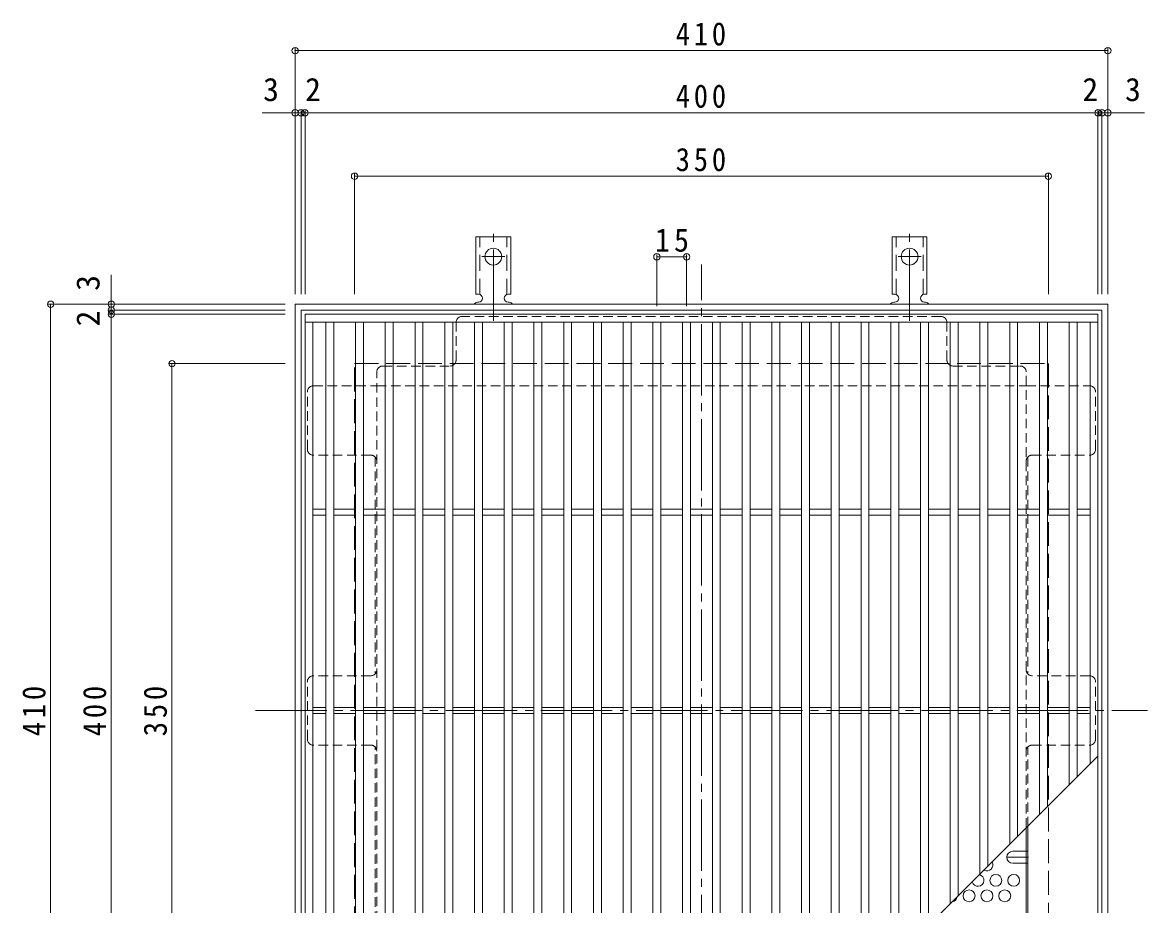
# Model space of a CAD drawing. Units: millimetres at full size, sheet at 1:4; details may follow other scales. Extents: x -860 to 1063, y -779 to 732.
# Drawn here: x -752 to -184, y 262 to 707 of the extents above; entities that cross this region are included whole.
import ezdxf
from ezdxf.enums import TextEntityAlignment as Align

# ---------------------------------------------------------------- set-up
doc = ezdxf.new("R2010")
doc.units = ezdxf.units.MM
doc.header["$LTSCALE"] = 4
doc.header["$PDMODE"] = 32
doc.header["$PDSIZE"] = 3.2
for name, pattern in [('CHAIN1', [8, 5, -1, 1, -1]), ('CHAIN2', [12, 9, -1, 1, -1]), ('DASHED1', [1.8, 1.2, -0.6]), ('DASHED2', [3, 2, -1]), ('DASHED3', [4, 3, -1])]:
    doc.linetypes.add(name, pattern=pattern)
for name, color, linetype, lineweight in [('A-1_躯体', 3, 'Continuous', 9), ('A-2_仕上', 3, 'Continuous', 9), ('A-4_その他', 7, 'Continuous', 9), ('A-6_寸法', 2, 'Continuous', 9), ('A-7_ハッチ', 2, 'Continuous', 9), ('A-8_記号', 2, 'Continuous', 9), ('A-A_ﾊｯﾁ-ﾜｸ', 3, 'Continuous', 9)]:
    doc.layers.add(name, color=color, linetype=linetype, lineweight=lineweight)
doc.styles.add('ＭＳ ゴシック', font='')
doc.styles.get('ＭＳ ゴシック').set_extended_font_data('MS Gothic')

msp = doc.modelspace()

# ---------------------------------------------------------------- linework, layer by layer
at = {"layer": 'A-1_躯体', "color": 2}
for points in [[(-614.02, 154.849), (-614.02, 564.849), (-204.02, 564.849), (-204.02, 154.849)], [(-611.021, 157.849), (-611.021, 561.849), (-207.02, 561.849), (-207.02, 157.849)]]:
    msp.add_lwpolyline(points, close=True, dxfattribs=at)
at = {"layer": 'A-1_躯体', "color": 2, "linetype": 'DASHED3'}
msp.add_lwpolyline([(-584.02, 184.849), (-584.02, 534.849), (-234.02, 534.849), (-234.02, 184.849)], close=True, dxfattribs=at)
at = {"layer": 'A-2_仕上'}
for p, q in [((-609.02, 555.849), (-209.02, 555.849)), ((-605.02, 163.849), (-605.02, 555.849)), ((-598.52, 163.849), (-598.52, 555.849)), ((-594.52, 163.849), (-594.52, 555.849)), ((-583.52, 163.849), (-583.52, 555.849)), ((-579.52, 163.849), (-579.52, 555.849)), ((-568.52, 163.849), (-568.52, 555.849)), ((-564.52, 163.849), (-564.52, 555.849)), ((-553.52, 163.849), (-553.52, 555.849)), ((-549.52, 163.849), (-549.52, 555.849)), ((-538.52, 163.849), (-538.52, 555.849)), ((-534.52, 163.849), (-534.52, 555.849)), ((-523.52, 163.849), (-523.52, 555.849)), ((-519.52, 163.849), (-519.52, 555.849)), ((-508.52, 163.849), (-508.52, 555.849)), ((-504.52, 163.849), (-504.52, 555.849)), ((-493.52, 163.849), (-493.52, 555.849)), ((-489.52, 163.849), (-489.52, 555.849)), ((-478.52, 163.849), (-478.52, 555.849)), ((-474.52, 163.849), (-474.52, 555.849)), ((-463.52, 163.849), (-463.52, 555.849)), ((-459.52, 163.849), (-459.52, 555.849)), ((-448.52, 163.849), (-448.52, 555.849)), ((-444.52, 163.849), (-444.52, 555.849)), ((-433.52, 163.849), (-433.52, 555.849)), ((-429.52, 163.849), (-429.52, 555.849)), ((-418.52, 163.849), (-418.52, 555.849)), ((-414.52, 163.849), (-414.52, 555.849)), ((-403.52, 163.849), (-403.52, 555.849)), ((-399.52, 163.849), (-399.52, 555.849)), ((-388.52, 163.849), (-388.52, 555.849)), ((-384.52, 163.849), (-384.52, 555.849)), ((-373.52, 172.349), (-373.52, 555.849)), ((-369.52, 176.349), (-369.52, 555.849)), ((-358.52, 187.349), (-358.52, 555.849)), ((-354.52, 191.349), (-354.52, 555.849)), ((-343.52, 202.349), (-343.52, 555.849)), ((-339.52, 206.349), (-339.52, 555.849)), ((-328.52, 217.349), (-328.52, 555.849)), ((-324.52, 221.349), (-324.52, 555.849)), ((-313.52, 232.349), (-313.52, 555.849)), ((-309.52, 236.349), (-309.52, 555.849)), ((-298.52, 247.349), (-298.52, 555.849)), ((-294.52, 251.349), (-294.52, 555.849)), ((-283.52, 262.349), (-283.52, 555.849)), ((-279.52, 266.349), (-279.52, 555.849)), ((-268.52, 277.349), (-268.52, 555.849)), ((-264.52, 281.349), (-264.52, 555.849)), ((-253.52, 292.349), (-253.52, 555.849)), ((-249.52, 296.349), (-249.52, 555.849)), ((-238.52, 307.349), (-238.52, 555.849)), ((-234.52, 311.349), (-234.52, 555.849)), ((-223.52, 322.349), (-223.52, 555.849)), ((-219.52, 326.349), (-219.52, 555.849)), ((-213.02, 555.849), (-213.02, 332.849)), ((-605.02, 461.349), (-598.52, 461.349)), ((-594.52, 461.349), (-583.52, 461.349)), ((-579.52, 461.349), (-568.52, 461.349)), ((-564.52, 461.349), (-553.52, 461.349)), ((-549.52, 461.349), (-538.52, 461.349)), ((-534.52, 461.349), (-523.52, 461.349)), ((-519.52, 461.349), (-508.52, 461.349)), ((-504.52, 461.349), (-493.52, 461.349)), ((-489.52, 461.349), (-478.52, 461.349)), ((-474.52, 461.349), (-463.52, 461.349)), ((-459.52, 461.349), (-448.52, 461.349)), ((-444.52, 461.349), (-433.52, 461.349)), ((-429.52, 461.349), (-418.52, 461.349)), ((-414.52, 461.349), (-403.52, 461.349)), ((-399.52, 461.349), (-388.52, 461.349)), ((-384.52, 461.349), (-373.52, 461.349)), ((-369.52, 461.349), (-358.52, 461.349)), ((-354.52, 461.349), (-343.52, 461.349)), ((-339.52, 461.349), (-328.52, 461.349)), ((-324.52, 461.349), (-313.52, 461.349)), ((-309.52, 461.349), (-298.52, 461.349)), ((-294.52, 461.349), (-283.52, 461.349)), ((-279.52, 461.349), (-268.52, 461.349)), ((-264.52, 461.349), (-253.52, 461.349)), ((-249.52, 461.349), (-238.52, 461.349)), ((-234.52, 461.349), (-223.52, 461.349)), ((-219.52, 461.349), (-213.02, 461.349)), ((-605.02, 458.349), (-598.52, 458.349)), ((-594.52, 458.349), (-583.52, 458.349)), ((-579.52, 458.349), (-568.52, 458.349)), ((-564.52, 458.349), (-553.52, 458.349)), ((-549.52, 458.349), (-538.52, 458.349)), ((-534.52, 458.349), (-523.52, 458.349)), ((-519.52, 458.349), (-508.52, 458.349)), ((-504.52, 458.349), (-493.52, 458.349)), ((-489.52, 458.349), (-478.52, 458.349)), ((-474.52, 458.349), (-463.52, 458.349)), ((-459.52, 458.349), (-448.52, 458.349)), ((-444.52, 458.349), (-433.52, 458.349)), ((-429.52, 458.349), (-418.52, 458.349)), ((-414.52, 458.349), (-403.52, 458.349)), ((-399.52, 458.349), (-388.52, 458.349)), ((-384.52, 458.349), (-373.52, 458.349)), ((-369.52, 458.349), (-358.52, 458.349)), ((-354.52, 458.349), (-343.52, 458.349)), ((-339.52, 458.349), (-328.52, 458.349)), ((-324.52, 458.349), (-313.52, 458.349)), ((-309.52, 458.349), (-298.52, 458.349)), ((-294.52, 458.349), (-283.52, 458.349)), ((-279.52, 458.349), (-268.52, 458.349)), ((-264.52, 458.349), (-253.52, 458.349)), ((-249.52, 458.349), (-238.52, 458.349)), ((-234.52, 458.349), (-223.52, 458.349)), ((-219.52, 458.349), (-213.02, 458.349)), ((-605.02, 361.349), (-598.52, 361.349)), ((-605.02, 358.349), (-598.52, 358.349)), ((-594.52, 361.349), (-583.52, 361.349)), ((-594.52, 358.349), (-583.52, 358.349)), ((-579.52, 361.349), (-568.52, 361.349)), ((-579.52, 358.349), (-568.52, 358.349)), ((-564.52, 361.349), (-553.52, 361.349)), ((-564.52, 358.349), (-553.52, 358.349)), ((-549.52, 361.349), (-538.52, 361.349)), ((-549.52, 358.349), (-538.52, 358.349)), ((-534.52, 361.349), (-523.52, 361.349)), ((-534.52, 358.349), (-523.52, 358.349)), ((-519.52, 361.349), (-508.52, 361.349)), ((-519.52, 358.349), (-508.52, 358.349)), ((-504.52, 361.349), (-493.52, 361.349)), ((-504.52, 358.349), (-493.52, 358.349)), ((-489.52, 361.349), (-478.52, 361.349)), ((-489.52, 358.349), (-478.52, 358.349)), ((-474.52, 361.349), (-463.52, 361.349)), ((-474.52, 358.349), (-463.52, 358.349)), ((-459.52, 361.349), (-448.52, 361.349)), ((-459.52, 358.349), (-448.52, 358.349)), ((-444.52, 361.349), (-433.52, 361.349)), ((-444.52, 358.349), (-433.52, 358.349)), ((-429.52, 361.349), (-418.52, 361.349)), ((-429.52, 358.349), (-418.52, 358.349)), ((-414.52, 361.349), (-403.52, 361.349)), ((-414.52, 358.349), (-403.52, 358.349)), ((-399.52, 361.349), (-388.52, 361.349)), ((-399.52, 358.349), (-388.52, 358.349)), ((-384.52, 361.349), (-373.52, 361.349)), ((-384.52, 358.349), (-373.52, 358.349)), ((-369.52, 361.349), (-358.52, 361.349)), ((-369.52, 358.349), (-358.52, 358.349)), ((-354.52, 361.349), (-343.52, 361.349)), ((-354.52, 358.349), (-343.52, 358.349)), ((-339.52, 361.349), (-328.52, 361.349)), ((-339.52, 358.349), (-328.52, 358.349)), ((-324.52, 361.349), (-313.52, 361.349)), ((-324.52, 358.349), (-313.52, 358.349)), ((-309.52, 361.349), (-298.52, 361.349)), ((-309.52, 358.349), (-298.52, 358.349)), ((-294.52, 361.349), (-283.52, 361.349)), ((-294.52, 358.349), (-283.52, 358.349)), ((-279.52, 361.349), (-268.52, 361.349)), ((-279.52, 358.349), (-268.52, 358.349)), ((-264.52, 361.349), (-253.52, 361.349)), ((-264.52, 358.349), (-253.52, 358.349)), ((-249.52, 361.349), (-238.52, 361.349)), ((-249.52, 358.349), (-238.52, 358.349)), ((-234.52, 361.349), (-223.52, 361.349)), ((-234.52, 358.349), (-223.52, 358.349)), ((-219.52, 361.349), (-213.02, 361.349)), ((-219.52, 358.349), (-213.02, 358.349)), ((-209.02, 336.849), (-386.02, 159.849))]:
    msp.add_line(p, q, dxfattribs=at)
msp.add_lwpolyline([(-609.02, 159.849), (-609.02, 559.849), (-209.02, 559.849), (-209.02, 159.849)], close=True, dxfattribs=at)
at = {"layer": 'A-4_その他'}
for p, q in [((-614.02, 694.012), (-614.02, 569.849)), ((-614.02, 692.812), (-204.02, 692.812)), ((-204.02, 694.012), (-204.02, 569.849)), ((-630.7, 661.424), (-611.021, 661.424)), ((-611.021, 662.624), (-611.021, 569.849)), ((-611.021, 661.424), (-609.02, 661.424)), ((-609.02, 662.624), (-609.02, 569.849)), ((-609.02, 661.424), (-209.02, 661.424)), ((-209.02, 662.624), (-209.02, 569.849)), ((-209.02, 661.424), (-207.02, 661.424)), ((-207.02, 662.624), (-207.02, 569.849)), ((-207.02, 661.424), (-185.503, 661.424)), ((-584.02, 630.627), (-584.02, 569.849)), ((-234.02, 630.627), (-234.02, 569.849)), ((-584.02, 629.427), (-234.02, 629.427)), ((-431.52, 589.955), (-431.52, 563.849)), ((-416.52, 588.755), (-431.52, 588.755)), ((-416.52, 589.955), (-416.52, 563.849)), ((-706.756, 579.613), (-706.756, 561.849)), ((-738.561, 564.849), (-619.021, 564.849)), ((-737.361, 564.849), (-737.361, 154.849)), ((-707.956, 561.849), (-619.021, 561.849)), ((-706.756, 561.849), (-706.756, 559.849)), ((-707.956, 559.849), (-619.021, 559.849)), ((-706.756, 559.849), (-706.756, 159.849)), ((-677.351, 534.849), (-619.021, 534.849)), ((-676.151, 534.849), (-676.151, 184.849))]:
    msp.add_line(p, q, dxfattribs=at)
for p in [(-614.02, 692.812), (-204.02, 692.812), (-614.02, 661.424), (-611.021, 661.424), (-609.02, 661.424), (-209.02, 661.424), (-207.02, 661.424), (-204.02, 661.424), (-584.02, 629.427), (-234.02, 629.427), (-431.52, 588.755), (-416.52, 588.755), (-737.361, 564.849), (-706.756, 564.849), (-706.756, 561.849), (-706.756, 559.849), (-676.151, 534.849)]:
    msp.add_point(p, dxfattribs=at)
at = {"layer": 'A-6_寸法'}
for centre in [(-260.52, 274.112), (-251.52, 274.112), (-274.02, 266.318), (-265.02, 266.318), (-256.02, 266.318)]:
    msp.add_circle(centre, 3, dxfattribs=at)
for centre, start, end in [((-265.02, 281.907), 239.43443, 30.56557), ((-269.52, 274.112), 193.18453, 76.81547), ((-283.02, 266.318), 279.85302, 350.14698)]:
    msp.add_arc(centre, 3, start, end, dxfattribs=at)
at = {"layer": 'A-7_ハッチ', "linetype": 'CHAIN2'}
for p, q in [((-409.02, 134.849), (-409.02, 584.849)), ((-634.02, 359.849), (-184.02, 359.849))]:
    msp.add_line(p, q, dxfattribs=at)
at = {"layer": 'A-7_ハッチ', "linetype": 'DASHED1'}
for p, q in [((-288.221, 558.652), (-529.819, 558.652)), ((-532.819, 536.652), (-532.819, 555.652)), ((-285.221, 536.652), (-285.221, 555.652)), ((-569.82, 533.652), (-535.819, 533.652)), ((-282.221, 533.652), (-248.22, 533.652)), ((-572.82, 189.045), (-572.82, 530.652)), ((-245.22, 300.649), (-245.22, 530.652)), ((-604.824, 523.652), (-572.82, 523.652)), ((-572.82, 523.652), (-245.22, 523.652)), ((-245.22, 523.652), (-213.217, 523.652)), ((-607.824, 491.652), (-607.824, 520.652)), ((-210.217, 491.652), (-210.217, 520.652)), ((-575.82, 488.652), (-604.824, 488.652)), ((-242.22, 488.652), (-213.217, 488.652)), ((-573.62, 487.691), (-573.62, 378.31)), ((-244.42, 487.696), (-244.42, 378.31)), ((-575.82, 377.349), (-604.824, 377.349)), ((-213.217, 377.349), (-242.22, 377.349)), ((-607.824, 345.349), (-607.824, 374.349)), ((-210.217, 345.349), (-210.217, 374.349)), ((-575.82, 342.349), (-604.824, 342.349)), ((-573.62, 232.007), (-573.62, 341.388)), ((-244.42, 301.449), (-244.42, 341.388)), ((-242.22, 342.349), (-213.217, 342.349)), ((-245.22, 288.804), (-244.42, 288.804)), ((-245.22, 282.804), (-244.42, 282.804))]:
    msp.add_line(p, q, dxfattribs=at)
at = {"layer": 'A-7_ハッチ'}
for p, q in [((-244.42, 232.007), (-244.42, 301.449)), ((-245.22, 189.045), (-245.22, 300.649))]:
    msp.add_line(p, q, dxfattribs=at)
at = {"layer": 'A-7_ハッチ', "linetype": 'DASHED1'}
for centre, start, end in [((-529.819, 555.652), 90, 180), ((-288.221, 555.652), 0, 90), ((-569.82, 530.652), 90, 180), ((-535.819, 536.652), 270, 0), ((-282.221, 536.652), 180, 270), ((-248.22, 530.652), 0, 90), ((-604.824, 520.652), 90, 180), ((-213.217, 520.652), 0, 90), ((-604.824, 491.652), 180, 270), ((-575.82, 485.652), 0, 90), ((-242.22, 485.652), 90, 180), ((-213.217, 491.652), 270, 0), ((-575.82, 380.349), 270, 0), ((-242.22, 380.349), 180, 270), ((-604.824, 374.349), 90, 180), ((-213.217, 374.349), 0, 90), ((-604.824, 345.349), 180, 270), ((-575.82, 339.349), 0, 90), ((-242.22, 339.349), 90, 180), ((-213.217, 345.349), 270, 0)]:
    msp.add_arc(centre, 3, start, end, dxfattribs=at)
at = {"layer": 'A-8_記号', "linetype": 'CHAIN1'}
msp.add_line((-244.02, 285.804), (-255.02, 285.804), dxfattribs=at)
at = {"layer": 'A-8_記号'}
for p, q in [((-252.02, 288.804), (-245.22, 288.804)), ((-252.02, 282.804), (-245.22, 282.804))]:
    msp.add_line(p, q, dxfattribs=at)
msp.add_arc((-252.02, 285.804), 3, 90, 270, dxfattribs=at)
at = {"layer": 'A-A_ﾊｯﾁ-ﾜｸ', "color": 7, "linetype": 'CHAIN2'}
for p, q in [((-514.02, 556.381), (-514.02, 603.781)), ((-304.02, 556.381), (-304.02, 603.781)), ((-519.796, 588.849), (-508.244, 588.849)), ((-309.796, 588.849), (-298.244, 588.849))]:
    msp.add_line(p, q, dxfattribs=at)
at = {"layer": 'A-A_ﾊｯﾁ-ﾜｸ'}
for p, q in [((-522.77, 569.849), (-522.77, 598.849)), ((-505.27, 598.849), (-522.77, 598.849)), ((-505.27, 569.849), (-505.27, 598.849)), ((-312.77, 569.849), (-312.77, 598.849)), ((-295.27, 598.849), (-312.77, 598.849)), ((-295.27, 569.849), (-295.27, 598.849)), ((-522.77, 569.849), (-521.52, 569.849)), ((-505.27, 569.849), (-506.52, 569.849)), ((-312.77, 569.849), (-311.52, 569.849)), ((-295.27, 569.849), (-296.52, 569.849)), ((-522.02, 565.849), (-521.52, 565.849)), ((-506.525, 565.849), (-506.012, 565.849)), ((-312.02, 565.849), (-311.52, 565.849)), ((-296.525, 565.849), (-296.012, 565.849))]:
    msp.add_line(p, q, dxfattribs=at)
at = {"layer": 'A-A_ﾊｯﾁ-ﾜｸ', "linetype": 'DASHED2'}
for p, q in [((-520.77, 569.703), (-520.77, 598.849)), ((-507.27, 569.703), (-507.27, 598.849)), ((-310.77, 569.703), (-310.77, 598.849)), ((-297.27, 569.703), (-297.27, 598.849))]:
    msp.add_line(p, q, dxfattribs=at)
at = {"layer": 'A-A_ﾊｯﾁ-ﾜｸ'}
for centre in [(-514.02, 588.849), (-304.02, 588.849)]:
    msp.add_circle(centre, 4.25, dxfattribs=at)
for centre, start, end in [((-521.52, 567.849), 270, 90), ((-506.52, 567.849), 90, 269.86671), ((-311.52, 567.849), 270, 90), ((-296.52, 567.849), 90, 269.86671), ((-522.02, 563.849), 90.27597, 150.00049), ((-506.02, 563.849), 29.99928, 89.75838), ((-312.02, 563.849), 90.27597, 150.00049), ((-296.02, 563.849), 29.99928, 89.75838)]:
    msp.add_arc(centre, 2, start, end, dxfattribs=at)

# ---------------------------------------------------------------- texts
at = {"layer": 'A-4_その他', "color": 2, "style": 'ＭＳ ゴシック'}
for s, p in [('3', (-630.15, 663.824)), ('2', (-608.978, 663.824)), ('2', (-216.883, 663.824)), ('3', (-195.365, 663.824))]:
    msp.add_text(s, height=11.73, dxfattribs=at).set_placement(p, align=Align.BOTTOM_LEFT)
for s, p in [('3', (-709.156, 571.574)), ('2', (-709.156, 553.613))]:
    msp.add_text(s, height=11.73, rotation=90, dxfattribs=at).set_placement(p, align=Align.BOTTOM_LEFT)
at = {"layer": 'A-4_その他', "color": 2, "char_height": 11.73, "attachment_point": 7, "style": 'ＭＳ ゴシック'}
for s, insert in [('\\T1.27;\\W0.9;410', (-422.02, 695.212)), ('\\T1.27;\\W0.9;400', (-422.02, 663.824)), ('\\T1.27;\\W0.9;350', (-422.02, 631.827)), ('\\T1.27;\\W0.95;15', (-432.52, 591.155))]:
    msp.add_mtext(s, dxfattribs=dict(at, insert=insert))
at = {"layer": 'A-4_その他', "color": 2, "char_height": 11.73, "attachment_point": 7, "rotation": 90, "style": 'ＭＳ ゴシック'}
for s, insert in [('\\T1.27;\\W0.9;410', (-739.761, 346.849)), ('\\T1.27;\\W0.9;400', (-709.156, 346.849)), ('\\T1.27;\\W0.9;350', (-678.551, 346.849))]:
    msp.add_mtext(s, dxfattribs=dict(at, insert=insert))

doc.saveas('drawing.dxf')
